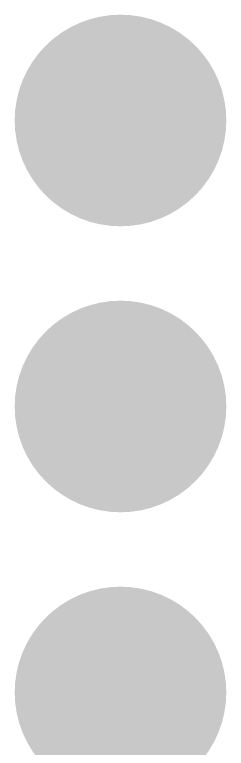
# Model space of a CAD drawing. Extents: x -24 to 83, y -23 to 53.
# Drawn here: x 48.59 to 50.47, y 17.28 to 23.8 of the extents above; entities that cross this region are included whole.
import ezdxf

# ---------------------------------------------------------------- set-up
doc = ezdxf.new("R2010")
doc.units = 0
doc.layers.add('17', color=110, linetype='CONTINUOUS')
doc.layers.add('51', color=53, linetype='CONTINUOUS')

# ---------------------------------------------------------------- blocks, each defined once
blk = doc.blocks.new('RECT')
blk.add_solid([(-0.5, -0.5), (0.5, -0.5), (-0.5, 0.5), (0.5, 0.5)])
blk = doc.blocks.new('ROUNDP')
at = {"const_width": 0.5}
blk.add_lwpolyline([(0, -0.25, 1), (0, 0.25, 1), (0, -0.25)], format="xyb", dxfattribs=at)

msp = doc.modelspace()

# ---------------------------------------------------------------- block references
at = {"layer": '17', "xscale": 1.8796, "yscale": 1.8796, "rotation": 90}
for p in [(49.53, 22.86), (49.53, 22.86), (49.53, 20.32), (49.53, 20.32), (49.53, 17.78), (49.53, 17.78)]:
    msp.add_blockref('ROUNDP', p, dxfattribs=at)
at = {"layer": '51', "xscale": 0.508, "yscale": 0.508}
for p in [(49.53, 22.86), (49.53, 20.32), (49.53, 17.78)]:
    msp.add_blockref('RECT', p, dxfattribs=at)

doc.saveas('drawing.dxf')
